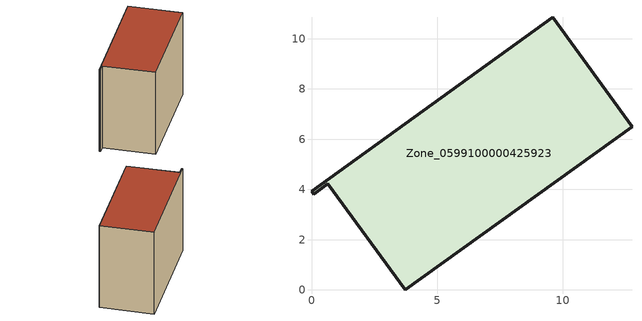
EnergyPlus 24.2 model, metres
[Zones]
Zone_0599100000425923
 floor ground (C_G): 9.61,10.86 12.76,6.49 3.73,0 0.65,4.22 0.09,3.81 0,3.93 z0
 wall outside (C_F): 12.76,6.49 9.61,10.86 0,3.93 0.09,3.81 0.65,4.22 3.73,0 12.76,6.49 z0:9.13
 roof outside (C_R): 9.61,10.86 0,3.93 0.09,3.81 0.65,4.22 3.73,0 12.76,6.49 z9.13
[BUILDING]
Pand.0599100000425923: North Axis=0; Terrain=City; Loads Convergence Tolerance Value=0.04; Temperature Convergence Tolerance Value=0.4; Solar Distribution=FullExterior; Maximum Number of Warmup Days=25; Minimum Number of Warmup Days=1
[Site:Location]
Rotterdam.The.Hague.AP_ZH_NLD Design_Conditions: Latitude=51.96; Longitude=4.45; Time Zone=1; Elevation=-4.5
[SITE:GROUNDTEMPERATURE:BUILDINGSURFACE]
18, 18, 18, 18, 18, 18, 18, 18, 18, 18, 18, 18
[MATERIAL] Thermal Absorptance=0.9; Solar Absorptance=0.7; Visible Absorptance=0.7
Name | Roughness | Thickness | Conductivity | Density | Specific Heat
G.TI.2006-2014 | MediumSmooth | 0.15 | 0.06 | 540 | 1210
F.TI.2006-2014 | Rough | 0.3 | 0.12 | 1920 | 840
R.TI.2006-2014 | MediumRough | 0.2 | 0.08 | 1500 | 1000
[CONSTRUCTION]
C_G: G.TI.2006-2014
C_F: F.TI.2006-2014
C_R: R.TI.2006-2014
[ZONE]
Zone_0599100000425923: Type=1; Multiplier=1; Ceiling Height=Autocalculate; Volume=Autocalculate; Floor Area=autocalculate; Part of Total Floor Area=Yes
[ZONEINFILTRATION:DESIGNFLOWRATE]
Infil_Zone_0599100000425923: Zone or ZoneList or Space or SpaceList=Zone_0599100000425923; Schedule=AlwaysOn; Design Flow Rate Calculation Method=Flow/Area; Flow Rate per Floor Area=0.0015; Constant Term Coefficient=1; Temperature Term Coefficient=0; Velocity Term Coefficient=0; Velocity Squared Term Coefficient=0
[HVACTEMPLATE:ZONE:IDEALLOADSAIRSYSTEM]
Zone_0599100000425923: Maximum Heating Supply Air Temperature=50; Minimum Cooling Supply Air Temperature=13; Maximum Heating Supply Air Humidity Ratio=0.0156; Minimum Cooling Supply Air Humidity Ratio=0.0077; Heating Limit=NoLimit; Cooling Limit=NoLimit; Dehumidification Control Type=ConstantSensibleHeatRatio; Cooling Sensible Heat Ratio=0.7; Dehumidification Setpoint=60; Humidification Control Type=None; Humidification Setpoint=30; Outdoor Air Method=None; Outdoor Air Flow Rate per Person=0.00944; Outdoor Air Flow Rate per Zone Floor Area=0; Outdoor Air Flow Rate per Zone=0; Demand Controlled Ventilation Type=None; Outdoor Air Economizer Type=NoEconomizer; Heat Recovery Type=None; Sensible Heat Recovery Effectiveness=0.7; Latent Heat Recovery Effectiveness=0.65
[ZONECONTROL:THERMOSTAT]
ThermostatControl_Zone_0599100000425923: Zone or ZoneList=Zone_0599100000425923; Control Type Schedule=DualSetpointControlType; Control 1=Thermostat_Zone_0599100000425923; Temperature Difference Between Cutout And Setpoint=0
[THERMOSTATSETPOINT:DUALSETPOINT]
Thermostat_Zone_0599100000425923: Heating Setpoint Temperature Schedule=HeatingSetpoint_Zone_0599100000425923; Cooling Setpoint Temperature Schedule=CoolingSetpoint_Zone_0599100000425923
[SCHEDULE:COMPACT]
HeatingSetpoint_Zone_0599100000425923: Through: 12/31, For: AllDays, Until: 24:00, 21
CoolingSetpoint_Zone_0599100000425923: Through: 12/31, For: AllDays, Until: 24:00, 24
DualSetpointControlType: Through: 12/31, For: AllDays, Until: 24:00, 4
AlwaysOn: Through: 12/31, For: AllDays, Until: 24:00, 1
